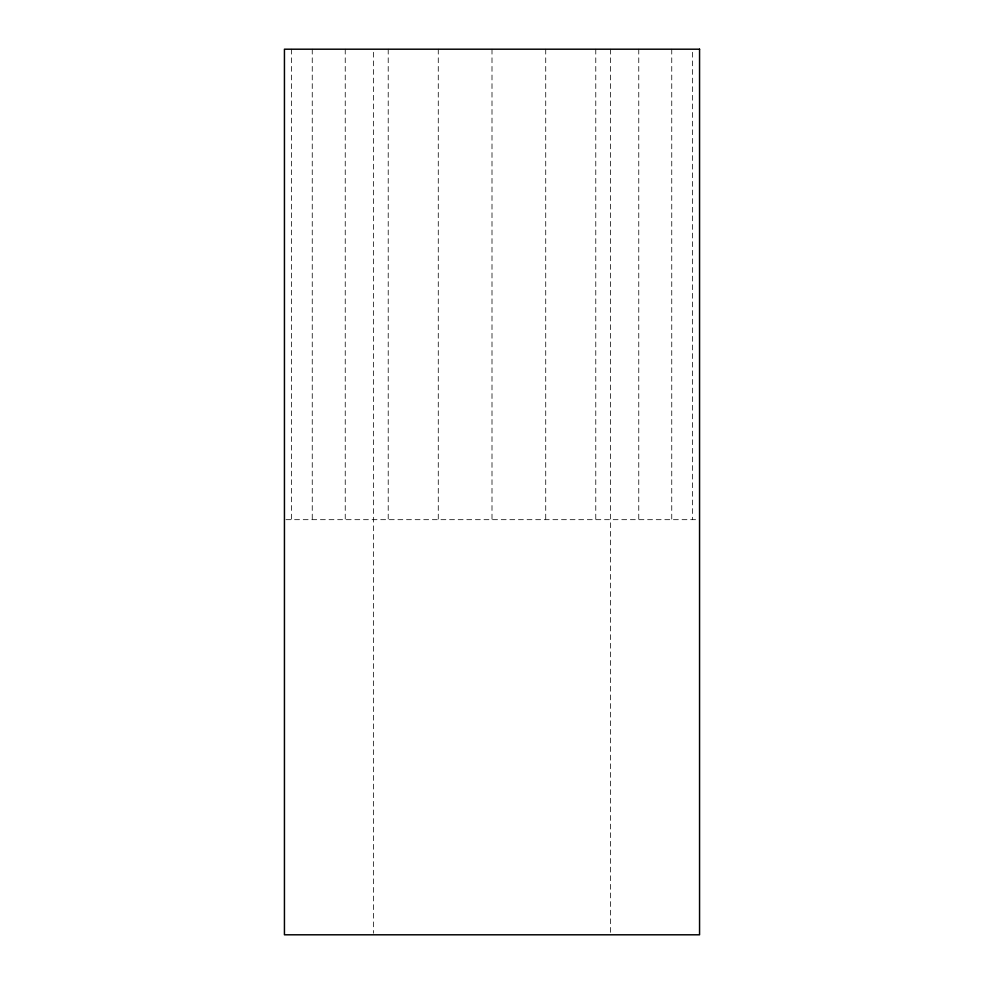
<?xml version="1.0" encoding="UTF-8"?>
<svg xmlns="http://www.w3.org/2000/svg" width="984" height="984" viewBox="0 0 984 984"><rect width="100%" height="100%" fill="white"/><g stroke="black" fill="none" stroke-linecap="round" stroke-linejoin="round"><path stroke-width="0.74" stroke-dasharray="4.92 3.69" d="M285.975 519.675L698.025 519.675M692.49 52.275L692.49 519.675M671.752 49.2L671.752 519.675M638.764 49.2L638.764 519.675M610.424 49.2L610.424 933.262M595.775 49.2L595.775 519.675M545.726 49.2L545.726 519.675M492 49.2L492 519.675M438.274 49.2L438.274 519.675M388.213 49.2L388.213 519.675M373.576 52.275L373.576 933.262M345.236 49.2L345.236 519.675M312.248 49.2L312.248 519.675M291.51 49.2L291.51 519.675"/><path stroke-width="1.48" d="M699.562 49.2L284.438 49.2L284.438 934.8L699.562 934.8L699.562 49.2"/></g></svg>
